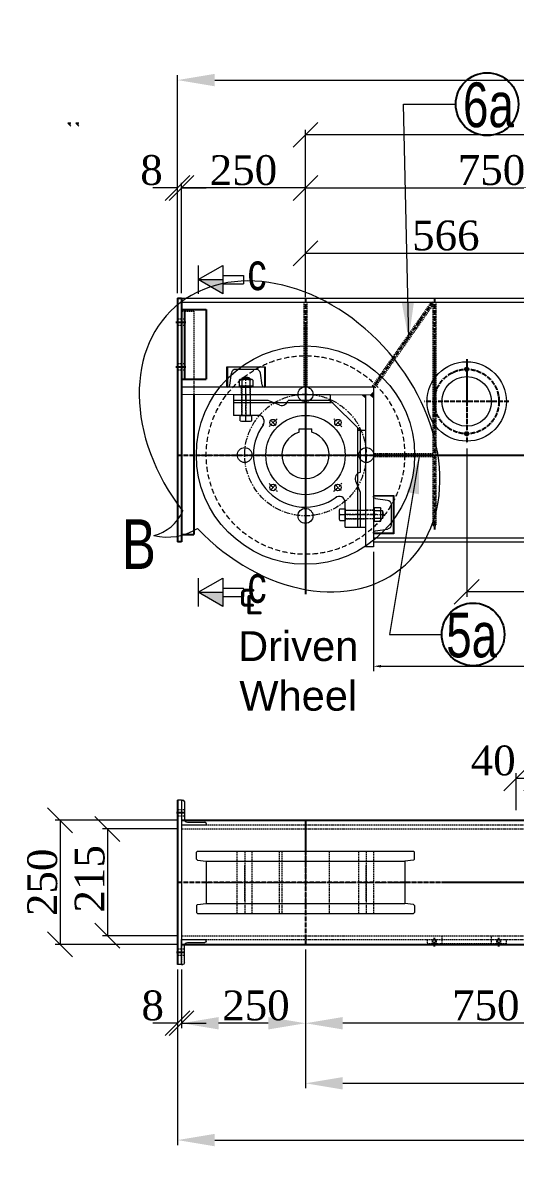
# Model space of a CAD drawing. Extents: x -1308 to 40334, y 1812 to 41869.
# Drawn here: x 26302 to 27294, y 37995 to 40302 of the extents above; entities that cross this region are included whole.
import ezdxf

# ---------------------------------------------------------------- set-up
doc = ezdxf.new("R2010")
doc.units = 0
doc.header["$LTSCALE"] = 0.4
doc.header["$MEASUREMENT"] = 0
for name, pattern in [('ACAD_ISO04W100', [30, 24, -3, 0, -3]), ('ACAD_ISO05W100', [33, 24, -3, 0, -3, 0, -3]), ('CENTER', [50.8, 31.75, -6.35, 6.35, -6.35]), ('HIDDEN', [9.525, 6.35, -3.175])]:
    doc.linetypes.add(name, pattern=pattern)
doc.layers.get('0').update_dxf_attribs({"lineweight": 20})
for name, color, linetype, lineweight in [('C.L', 3, 'CENTER', 9), ('CENTRE', 3, 'CENTER', 9), ('Dim', 7, 'Continuous', 9), ('Hidden', 2, 'HIDDEN', 13)]:
    doc.layers.add(name, color=color, linetype=linetype, lineweight=lineweight)
doc.styles.add('Rome', font='times.ttf')
doc.styles.get("Standard").update_dxf_attribs({"font": 'swisscl.ttf'})
doc.dimstyles.new('swaminathan$0', dxfattribs={"dimscale": 5, "dimtxt": 5, "dimasz": 3, "dimexe": 2, "dimexo": 2, "dimgap": 1, "dimtad": 1, "dimzin": 9, "dimdsep": 46, "dimtxsty": 'Standard', "dimcen": -2, "dimclrd": 256, "dimclre": 256, "dimclrt": 256, "dimadec": 0, "dimazin": 0, "dimtfac": 0.7, "dimtofl": 0, "dimtmove": 1, "dimatfit": 3, "dimfxl": 1, "dimtolj": 2, "dimtzin": 9, "dimlwd": -1, "dimlwe": -1, "dimarcsym": 0})
doc.dimstyles.new('swaminathan$7', dxfattribs={"dimscale": 5, "dimtxt": 5, "dimasz": 5, "dimexe": 2, "dimexo": 2, "dimgap": 3, "dimtad": 1, "dimzin": 9, "dimdsep": 46, "dimtxsty": 'Standard', "dimcen": 2, "dimclrd": 256, "dimclre": 256, "dimadec": 0, "dimazin": 0, "dimtfac": 0.7, "dimtofl": 0, "dimtmove": 1, "dimatfit": 3, "dimfxl": 1, "dimtolj": 2, "dimtzin": 9, "dimlwd": -1, "dimlwe": -1, "dimarcsym": 0})

# ---------------------------------------------------------------- blocks, each defined once
blk = doc.blocks.new('400 wh 15T LT sv')
at = {"color": 0}
for p, q in [((2369.8, 79), (2369.8, 86.1)), ((2369.8, 86.1), (2394.8, 86.1)), ((2394.8, 79), (2394.8, 86.1))]:
    blk.add_line(p, q, dxfattribs=at)
for centre, radius in [((2382.3, 33.2), 220), ((2382.3, 155.7), 15), ((2259.8, 33.2), 15), ((2504.8, 33.2), 15), ((2382.3, -89.3), 15)]:
    blk.add_circle(centre, radius, dxfattribs=at)
at = {"linetype": 'CENTER'}
blk.add_circle((2382.3, 33.2), 122.5, dxfattribs=at)
blk.add_arc((2382.3, 33.2), 47.5, 105.2575, 74.7425)
at = {"layer": 'C.L', "color": 0}
for p, q in [((2382.3, -186.8), (2382.3, 253.2)), ((2162.3, 33.2), (2602.3, 33.2))]:
    blk.add_line(p, q, dxfattribs=at)
at = {"layer": 'Hidden', "color": 0, "ltscale": 4}
blk.add_circle((2382.3, 33.2), 200, dxfattribs=at)
blk = doc.blocks.new('22218 L Block fv')
for p, q in [((-1422.7, 494.9), (-1492.7, 494.9)), ((-1492.7, 494.9), (-1492.7, 464.9)), ((-1399.6, 485.4), (-1422.7, 494.9)), ((-1297.7, 494.9), (-1382.7, 494.9)), ((-1237.7, 434.9), (-1297.7, 494.9)), ((-1442.7, 464.9), (-1492.7, 464.9)), ((-1237.7, 434.9), (-1237.7, 349.9)), ((-1247.2, 333), (-1237.7, 309.9)), ((-1237.7, 309.9), (-1237.7, 239.9)), ((-1267.7, 239.9), (-1267.7, 289.9)), ((-1267.7, 239.9), (-1237.7, 239.9))]:
    blk.add_line(p, q)
for centre, radius in [((-1347.7, 384.9), 80), ((-1413.2, 450.3), 6.5), ((-1282.3, 450.3), 6.5), ((-1413.2, 319.5), 6.5), ((-1282.3, 319.5), 6.5)]:
    blk.add_circle(centre, radius)
for centre, radius, start, end in [((-1395.6, 498), 13.2, 252.4205, 346.3054), ((-1442.9, 452.9), 12, 320.4967, 90.9275), ((-1347.7, 384.9), 105, 144.0022, 305.9978), ((-1442.9, 452.9), 12, 319.396, 319.4481), ((-1234.6, 337), 13.2, 103.6946, 197.5795), ((-1279.7, 289.7), 12, 359.0725, 129.5033)]:
    blk.add_arc(centre, radius, start, end)
at = {"layer": 'C.L'}
for p, q in [((-1467.7, 496.4), (-1467.7, 461.7)), ((-1347.7, 499.5), (-1347.7, 279.9)), ((-1347.7, 485.5), (-1347.7, 469.2)), ((-1407.3, 444.5), (-1419, 456.1)), ((-1288.2, 444.5), (-1276.5, 456.1)), ((-1233.4, 384.9), (-1452.7, 384.9)), ((-1448.4, 384.9), (-1432.1, 384.9)), ((-1247.1, 384.9), (-1263.4, 384.9)), ((-1407.3, 325.3), (-1419, 313.6)), ((-1288.2, 325.3), (-1276.5, 313.6)), ((-1347.7, 284.2), (-1347.7, 300.5)), ((-1235.7, 264.9), (-1269.7, 264.9))]:
    blk.add_line(p, q, dxfattribs=at)
for centre, start, end in [((-1340.7, 377.8), 128.5683, 141.4317), ((-1354.8, 377.8), 38.5683, 51.4317), ((-1340.7, 391.9), 218.5683, 231.4317), ((-1354.8, 391.9), 308.5683, 321.4317)]:
    blk.add_arc(centre, 102.5, start, end, dxfattribs=at)
at = {"layer": 'Hidden'}
for p, q in [((-1410.6, 489.9), (-1492.7, 489.9)), ((-1476.5, 489.9), (-1476.5, 464.9)), ((-1459, 489.9), (-1459, 464.9)), ((-1292.2, 489.9), (-1385.2, 489.9)), ((-1242.7, 439.9), (-1242.7, 347.5)), ((-1242.7, 322.1), (-1242.7, 239.9)), ((-1267.7, 273.6), (-1242.7, 273.6)), ((-1267.7, 256.1), (-1242.7, 256.1))]:
    blk.add_line(p, q, dxfattribs=at)
blk = doc.blocks.new('22218 Key fv')
for p, q in [((-1302.7, 182.6), (-1497.7, 182.6)), ((-1497.7, 182.6), (-1497.7, 166.6)), ((-1302.7, 166.6), (-1497.7, 166.6)), ((-1302.7, 182.6), (-1302.7, 166.6))]:
    blk.add_line(p, q)
at = {"layer": 'C.L'}
blk.add_line((-1472.7, 184.6), (-1472.7, 164.6), dxfattribs=at)
at = {"layer": 'Hidden'}
for p, q in [((-1481.5, 182.6), (-1481.5, 166.6)), ((-1464, 182.6), (-1464, 166.6))]:
    blk.add_line(p, q, dxfattribs=at)
blk = doc.blocks.new('ISMC 75')
for p, q in [((136.8, 97), (136.8, 22)), ((136.8, 97), (176.8, 97)), ((176.8, 97), (176.8, 96.5)), ((141.2, 80.2), (141.2, 38.8)), ((172.9, 92), (148.5, 88.6)), ((172.9, 26.9), (148.5, 30.4)), ((136.8, 22), (176.8, 22)), ((176.8, 22), (176.8, 22.5))]:
    blk.add_line(p, q)
for centre, radius, start, end in [((172.3, 96.5), 4.5, 278, 0), ((149.7, 80.2), 8.5, 98, 180), ((149.7, 38.8), 8.5, 180, 262), ((172.3, 22.5), 4.5, 360, 82)]:
    blk.add_arc(centre, radius, start, end)
blk = doc.blocks.new('A$C33674D96')
blk.add_blockref('ISMC 75', (-136.8, -97))
blk = doc.blocks.new('gfhjfgj')
at = {"color": 0}
for p, q in [((-1139.3, -177), (-1137.9, -176)), ((-1133.4, -173), (-1117.4, -173)), ((-1111.6, -177), (-1113, -176)), ((-1132.7, -191), (-1130.5, -189)), ((-1132, -191), (-1129.8, -189))]:
    blk.add_line(p, q, dxfattribs=at)
for p, q in [((-1139.3, -177), (-1139.3, -189)), ((-1113, -176), (-1137.9, -176)), ((-1133.4, -176), (-1136.4, -176)), ((-1133.4, -173), (-1133.4, -188)), ((-1117.4, -176), (-1133.4, -176)), ((-1133.4, -182), (-1133.4, -189)), ((-1117.4, -173), (-1117.4, -188)), ((-1114.6, -176), (-1117.4, -176)), ((-1117.4, -182), (-1117.4, -189)), ((-1111.6, -177), (-1111.6, -189)), ((-1111.6, -189), (-1139.3, -189)), ((-1136.1, -189), (-1136.1, -191)), ((-1136.1, -191), (-1114.8, -191)), ((-1114.8, -189), (-1114.8, -191)), ((-1137.4, -259), (-1137.4, -248)), ((-1137.4, -248), (-1113.4, -248)), ((-1113.4, -259), (-1113.4, -248)), ((-1131.4, -260), (-1125.4, -260)), ((-1125.4, -260), (-1119.4, -260))]:
    blk.add_line(p, q)
for centre, radius, start, end in [((-1136.4, -180.8), 4.78, 52.2509, 127.7491), ((-1125.4, -188), 17, 61.9275, 118.0725), ((-1125.4, -208.5), 32.5, 75.75, 104.25), ((-1114.5, -180.8), 4.78, 52.2509, 127.7491), ((-1131.4, -241.5), 18.5, 251.0754, 288.9246), ((-1119.4, -241.5), 18.5, 251.0754, 288.9246)]:
    blk.add_arc(centre, radius, start, end)
at = {"layer": 'CENTRE'}
blk.add_line((-1125.4, -260), (-1125.4, -171), dxfattribs=at)
at = {"layer": 'Hidden'}
for p, q in [((-1133.9, -191), (-1133.9, -248)), ((-1116.9, -191), (-1116.9, -248))]:
    blk.add_line(p, q, dxfattribs=at)
blk = doc.blocks.new('*D979')
at = {"transparency": 16777216}
for p, q in [((27008.3, 39236.6), (27008.3, 38996.1)), ((30184.3, 39211.6), (30184.3, 38996.1)), ((27023.3, 39006.1), (30169.3, 39006.1))]:
    blk.add_line(p, q, dxfattribs=at)
for points in [[(27023.3, 39008.6), (27023.3, 39003.6), (27008.3, 39006.1)], [(30169.3, 39008.6), (30169.3, 39003.6), (30184.3, 39006.1)]]:
    blk.add_solid(points, dxfattribs=at)
at = {"transparency": 16777216, "insert": (29725.8, 39023.9), "char_height": 25, "attachment_point": 5}
blk.add_mtext('\\A2;3176', dxfattribs=at)
blk = doc.blocks.new('_Oblique')
at = {"layer": 'Dim', "color": 0, "lineweight": -2}
blk.add_line((-0.5, -0.5), (0.5, 0.5), dxfattribs=at)
blk = doc.blocks.new('*D1107')
at = {"layer": 'Dim', "transparency": 16777216}
for p, q in [((26611.3, 38678.3), (26462, 38678.3)), ((26472, 38678.3), (26472, 38463.3)), ((26611.3, 38463.3), (26462, 38463.3))]:
    blk.add_line(p, q, dxfattribs=at)
at = {"layer": 'Dim', "transparency": 16777216, "xscale": 50, "yscale": 50, "zscale": 50}
for p, rotation in [((26472, 38678.3), 90), ((26472, 38463.3), 270)]:
    blk.add_blockref('_Oblique', p, dxfattribs=dict(at, rotation=rotation))
at = {"layer": 'Dim', "lineweight": -2, "transparency": 16777216, "insert": (26436.5, 38577.9), "char_height": 60, "attachment_point": 5, "rotation": 90, "style": 'Rome'}
blk.add_mtext('\\A2;215', dxfattribs=at)
blk = doc.blocks.new('*D1108')
at = {"layer": 'Dim', "transparency": 16777216}
for p, q in [((26611.3, 38695.8), (26366.5, 38695.8)), ((26376.5, 38695.8), (26376.5, 38445.8)), ((26611.3, 38445.8), (26366.5, 38445.8))]:
    blk.add_line(p, q, dxfattribs=at)
at = {"layer": 'Dim', "transparency": 16777216, "xscale": 50, "yscale": 50, "zscale": 50}
for p, rotation in [((26376.5, 38695.8), 90), ((26376.5, 38445.8), 270)]:
    blk.add_blockref('_Oblique', p, dxfattribs=dict(at, rotation=rotation))
at = {"layer": 'Dim', "lineweight": -2, "transparency": 16777216, "insert": (26341, 38570.8), "char_height": 60, "attachment_point": 5, "rotation": 90, "style": 'Rome'}
blk.add_mtext('\\A2;250', dxfattribs=at)
blk = doc.blocks.new('A$C756A1FF1')
for p, q in [((0, 50), (0, 0)), ((0, 50), (3, 50)), ((6, 47), (6, 12)), ((0, 0), (50, 0)), ((12, 6), (47, 6)), ((50, 3), (50, 0))]:
    blk.add_line(p, q)
for centre, radius, start, end in [((3, 47), 3, 360, 90), ((12, 12), 6, 180, 270), ((47, 3), 3, 0, 90)]:
    blk.add_arc(centre, radius, start, end)
blk = doc.blocks.new('*D1111')
at = {"layer": 'Dim', "transparency": 16777216}
for p, q in [((26613.3, 38395.3), (26613.3, 38276.9)), ((26621.3, 38395.3), (26621.3, 38276.9)), ((26613.3, 38286.9), (26563.3, 38286.9)), ((26621.3, 38286.9), (26671.3, 38286.9))]:
    blk.add_line(p, q, dxfattribs=at)
at = {"layer": 'Dim', "transparency": 16777216, "xscale": 50, "yscale": 50, "zscale": 50}
blk.add_blockref('_Oblique', (26613.3, 38286.9), dxfattribs=at)
at = {"layer": 'Dim', "transparency": 16777216, "xscale": 50, "yscale": 50, "zscale": 50, "rotation": 180}
blk.add_blockref('_Oblique', (26621.3, 38286.9), dxfattribs=at)
at = {"layer": 'Dim', "lineweight": -2, "transparency": 16777216, "insert": (26563.3, 38322.4), "char_height": 60, "attachment_point": 5, "style": 'Rome'}
blk.add_mtext('\\A2;8', dxfattribs=at)
blk = doc.blocks.new('400 dia wh 15t LT GA')
at = {"color": 0}
for p, q in [((161438.6, -20773.9), (161436.6, -20775.9)), ((161438.6, -20773.9), (161436.6, -20775.9)), ((161438.6, -20773.9), (161436.6, -20775.9)), ((161438.6, -20773.9), (161436.6, -20775.9)), ((161452.6, -20773.9), (161438.6, -20773.9)), ((161452.6, -20773.9), (161438.6, -20773.9)), ((161452.6, -20773.9), (161438.6, -20773.9)), ((161452.6, -20773.9), (161438.6, -20773.9)), ((161454.6, -20775.9), (161452.6, -20773.9)), ((161454.6, -20775.9), (161452.6, -20773.9)), ((161454.6, -20775.9), (161452.6, -20773.9)), ((161454.6, -20775.9), (161452.6, -20773.9)), ((161543.6, -20775.9), (161545.6, -20773.9)), ((161543.6, -20775.9), (161545.6, -20773.9)), ((161543.6, -20775.9), (161545.6, -20773.9)), ((161543.6, -20775.9), (161545.6, -20773.9)), ((161545.6, -20773.9), (161559.6, -20773.9)), ((161545.6, -20773.9), (161559.6, -20773.9)), ((161545.6, -20773.9), (161559.6, -20773.9)), ((161545.6, -20773.9), (161559.6, -20773.9)), ((161559.6, -20773.9), (161561.6, -20775.9)), ((161559.6, -20773.9), (161561.6, -20775.9)), ((161559.6, -20773.9), (161561.6, -20775.9)), ((161559.6, -20773.9), (161561.6, -20775.9)), ((161438.6, -21213.9), (161436.6, -21211.9)), ((161438.6, -21213.9), (161436.6, -21211.9)), ((161438.6, -21213.9), (161436.6, -21211.9)), ((161438.6, -21213.9), (161436.6, -21211.9)), ((161452.6, -21213.9), (161438.6, -21213.9)), ((161452.6, -21213.9), (161438.6, -21213.9)), ((161452.6, -21213.9), (161438.6, -21213.9)), ((161452.6, -21213.9), (161438.6, -21213.9)), ((161454.6, -21211.9), (161452.6, -21213.9)), ((161454.6, -21211.9), (161452.6, -21213.9)), ((161454.6, -21211.9), (161452.6, -21213.9)), ((161454.6, -21211.9), (161452.6, -21213.9)), ((161543.6, -21211.9), (161545.6, -21213.9)), ((161543.6, -21211.9), (161545.6, -21213.9)), ((161543.6, -21211.9), (161545.6, -21213.9)), ((161543.6, -21211.9), (161545.6, -21213.9)), ((161545.6, -21213.9), (161559.6, -21213.9)), ((161545.6, -21213.9), (161559.6, -21213.9)), ((161545.6, -21213.9), (161559.6, -21213.9)), ((161545.6, -21213.9), (161559.6, -21213.9)), ((161559.6, -21213.9), (161561.6, -21211.9)), ((161559.6, -21213.9), (161561.6, -21211.9)), ((161559.6, -21213.9), (161561.6, -21211.9)), ((161559.6, -21213.9), (161561.6, -21211.9))]:
    blk.add_line(p, q, dxfattribs=at)
for p, q in [((161436.6, -20775.9), (161436.6, -21211.9)), ((161436.6, -20775.9), (161436.6, -21211.9)), ((161436.6, -20775.9), (161436.6, -21211.9)), ((161436.6, -20775.9), (161436.6, -21211.9)), ((161436.6, -20775.9), (161436.6, -21211.9)), ((161436.6, -20775.9), (161436.6, -21211.9)), ((161436.6, -20775.9), (161436.6, -21211.9)), ((161436.6, -20775.9), (161436.6, -21211.9)), ((161454.6, -20775.9), (161456.6, -20793.9)), ((161454.6, -20775.9), (161456.6, -20793.9)), ((161454.6, -20775.9), (161456.6, -20793.9)), ((161454.6, -20775.9), (161456.6, -20793.9)), ((161543.6, -20775.9), (161541.6, -20793.9)), ((161543.6, -20775.9), (161541.6, -20793.9)), ((161543.6, -20775.9), (161541.6, -20793.9)), ((161543.6, -20775.9), (161541.6, -20793.9)), ((161561.6, -20775.9), (161561.6, -21211.9)), ((161561.6, -20775.9), (161561.6, -21211.9)), ((161561.6, -20775.9), (161561.6, -21211.9)), ((161561.6, -20775.9), (161561.6, -21211.9)), ((161561.6, -20775.9), (161561.6, -21211.9)), ((161561.6, -20775.9), (161561.6, -21211.9)), ((161561.6, -20775.9), (161561.6, -21211.9)), ((161561.6, -20775.9), (161561.6, -21211.9)), ((161456.6, -20793.9), (161541.6, -20793.9)), ((161456.6, -20793.9), (161456.6, -21193.9)), ((161456.6, -20793.9), (161541.6, -20793.9)), ((161456.6, -20793.9), (161456.6, -21193.9)), ((161456.6, -20793.9), (161541.6, -20793.9)), ((161456.6, -20793.9), (161456.6, -21193.9)), ((161456.6, -20793.9), (161541.6, -20793.9)), ((161456.6, -20793.9), (161456.6, -21193.9)), ((161541.6, -20793.9), (161541.6, -21193.9)), ((161541.6, -20793.9), (161541.6, -21193.9)), ((161541.6, -20793.9), (161541.6, -21193.9)), ((161541.6, -20793.9), (161541.6, -21193.9)), ((161454.6, -21211.9), (161456.6, -21193.9)), ((161454.6, -21211.9), (161456.6, -21193.9)), ((161454.6, -21211.9), (161456.6, -21193.9)), ((161454.6, -21211.9), (161456.6, -21193.9)), ((161456.6, -21193.9), (161541.6, -21193.9)), ((161456.6, -21193.9), (161541.6, -21193.9)), ((161456.6, -21193.9), (161541.6, -21193.9)), ((161456.6, -21193.9), (161541.6, -21193.9)), ((161543.6, -21211.9), (161541.6, -21193.9)), ((161543.6, -21211.9), (161541.6, -21193.9)), ((161543.6, -21211.9), (161541.6, -21193.9)), ((161543.6, -21211.9), (161541.6, -21193.9))]:
    blk.add_line(p, q)
at = {"linetype": 'CENTER'}
for p, q in [((161499.1, -20793.9), (161499.1, -21193.9)), ((161499.1, -20793.9), (161499.1, -21193.9)), ((161499.1, -20793.9), (161499.1, -21193.9)), ((161499.1, -20793.9), (161499.1, -21193.9)), ((161437.6, -20993.9), (161561.6, -20993.9)), ((161437.6, -20993.9), (161561.6, -20993.9)), ((161437.6, -20993.9), (161561.6, -20993.9)), ((161437.6, -20993.9), (161561.6, -20993.9))]:
    blk.add_line(p, q, dxfattribs=at)
at = {"linetype": 'HIDDEN'}
for p, q in [((161437.6, -20871.4), (161561.6, -20871.4)), ((161437.6, -20941), (161561.6, -20941)), ((161437.6, -20946.4), (161561.6, -20946.4)), ((161437.6, -21041.4), (161561.6, -21041.4)), ((161437.6, -21116.4), (161561.6, -21116.4))]:
    blk.add_line(p, q, dxfattribs=at)
at = {"layer": 'Hidden', "color": 0}
for p, q in [((161561.6, -20856.4), (161436.6, -20856.4)), ((161536.4, -20871.4), (161464.4, -20871.4)), ((161536.4, -20871.4), (161464.4, -20871.4)), ((161536.4, -20871.4), (161464.4, -20871.4)), ((161536.4, -20871.4), (161464.4, -20871.4)), ((161561.6, -20856.4), (161474, -20856.4)), ((161561.6, -20856.4), (161474, -20856.4)), ((161561.6, -20856.4), (161474, -20856.4)), ((161561.6, -20886.4), (161436.6, -20886.4)), ((161561.6, -20886.4), (161456.6, -20886.4)), ((161561.6, -20886.4), (161456.6, -20886.4)), ((161561.6, -20886.4), (161456.6, -20886.4)), ((161561.6, -21101.4), (161436.6, -21101.4)), ((161561.6, -21101.4), (161436.6, -21101.4)), ((161561.6, -21101.4), (161436.6, -21101.4)), ((161561.6, -21101.4), (161436.6, -21101.4)), ((161561.6, -21131.4), (161436.6, -21131.4)), ((161561.6, -21131.4), (161436.6, -21131.4)), ((161561.6, -21131.4), (161436.6, -21131.4)), ((161561.6, -21131.4), (161436.6, -21131.4)), ((161536.4, -21116.4), (161464.4, -21116.4)), ((161536.4, -21116.4), (161464.4, -21116.4)), ((161536.4, -21116.4), (161464.4, -21116.4)), ((161536.4, -21116.4), (161464.4, -21116.4))]:
    blk.add_line(p, q, dxfattribs=at)
blk = doc.blocks.new('*D1127')
at = {"layer": 'Dim', "transparency": 16777216}
for p, q in [((27296.3, 38716.3), (27296.3, 38790.4)), ((27336.3, 38721.5), (27336.3, 38790.4)), ((27296.3, 38780.4), (27336.3, 38780.4))]:
    blk.add_line(p, q, dxfattribs=at)
at = {"layer": 'Dim', "transparency": 16777216, "xscale": 50, "yscale": 50, "zscale": 50, "rotation": 180}
blk.add_blockref('_Oblique', (27296.3, 38780.4), dxfattribs=at)
at = {"layer": 'Dim', "transparency": 16777216, "xscale": 50, "yscale": 50, "zscale": 50}
blk.add_blockref('_Oblique', (27336.3, 38780.4), dxfattribs=at)
at = {"layer": 'Dim', "lineweight": -2, "transparency": 16777216, "insert": (27249.7, 38815.9), "char_height": 60, "attachment_point": 5, "style": 'Rome'}
blk.add_mtext('\\A2;40', dxfattribs=at)
blk = doc.blocks.new('*D1128')
at = {"layer": 'Dim', "transparency": 16777216}
for p, q in [((27621.3, 38435.8), (27621.3, 38276.9)), ((26871.3, 38425.8), (26871.3, 38276.9)), ((27546.3, 38286.9), (26946.3, 38286.9))]:
    blk.add_line(p, q, dxfattribs=at)
for points in [[(26946.3, 38299.4), (26946.3, 38274.4), (26871.3, 38286.9)], [(27546.3, 38299.4), (27546.3, 38274.4), (27621.3, 38286.9)]]:
    blk.add_solid(points, dxfattribs=at)
at = {"layer": 'Dim', "lineweight": -2, "transparency": 16777216, "insert": (27234.8, 38322.5), "char_height": 60, "attachment_point": 5, "style": 'Rome'}
blk.add_mtext('\\A2;750', dxfattribs=at)
blk = doc.blocks.new('*D1130')
at = {"layer": 'Dim', "transparency": 16777216}
for p, q in [((26871.3, 38417.5), (26871.3, 38155.9)), ((30321.3, 38266.9), (30321.3, 38155.9)), ((26946.3, 38165.9), (30246.3, 38165.9))]:
    blk.add_line(p, q, dxfattribs=at)
for points in [[(26946.3, 38178.4), (26946.3, 38153.4), (26871.3, 38165.9)], [(30246.3, 38178.4), (30246.3, 38153.4), (30321.3, 38165.9)]]:
    blk.add_solid(points, dxfattribs=at)
at = {"layer": 'Dim', "lineweight": -2, "transparency": 16777216, "insert": (28596.3, 38202.3), "char_height": 60, "attachment_point": 5, "style": 'Rome'}
blk.add_mtext('\\A2;Wheel Base - 3450', dxfattribs=at)
blk = doc.blocks.new('Section Aerrow')
at = {"layer": 'Dim'}
blk.add_hatch(color=256, dxfattribs=at).paths.add_polyline_path([(0, 0), (-4.13, 2.38), (-4.13, 0)])
for p, q in [((0, -2.38), (0, 2.38)), ((-4.13, 0.69), (-7.57, 0.69)), ((-7.57, -0.69), (-7.57, 0.69)), ((0, 0), (-4.13, 0)), ((-4.13, -0.69), (-7.57, -0.69))]:
    blk.add_line(p, q, dxfattribs=at)
blk.add_lwpolyline([(0, 0), (-4.13, -2.38), (-4.13, 2.38)], close=True, dxfattribs=at)
blk = doc.blocks.new('*D1133')
at = {"layer": 'Dim', "transparency": 16777216}
for p, q in [((26613.3, 39757.6), (26613.3, 40197)), ((30579.3, 39757.6), (30579.3, 40197)), ((26688.3, 40187), (30504.3, 40187))]:
    blk.add_line(p, q, dxfattribs=at)
for points in [[(26688.3, 40199.5), (26688.3, 40174.5), (26613.3, 40187)], [(30504.3, 40199.5), (30504.3, 40174.5), (30579.3, 40187)]]:
    blk.add_solid(points, dxfattribs=at)
at = {"layer": 'Dim', "lineweight": -2, "transparency": 16777216, "insert": (28596.3, 40222.6), "char_height": 60, "attachment_point": 5, "style": 'Rome'}
blk.add_mtext('\\A2;3966', dxfattribs=at)
blk = doc.blocks.new('*D1134')
at = {"layer": 'Dim', "transparency": 16777216}
for p, q in [((26613.3, 39969.7), (26563.3, 39969.7)), ((26613.3, 39757.6), (26613.3, 39979.7)), ((26621.3, 39757.6), (26621.3, 39979.7)), ((26621.3, 39969.7), (26671.3, 39969.7))]:
    blk.add_line(p, q, dxfattribs=at)
at = {"layer": 'Dim', "transparency": 16777216, "xscale": 50, "yscale": 50, "zscale": 50}
blk.add_blockref('_Oblique', (26613.3, 39969.7), dxfattribs=at)
at = {"layer": 'Dim', "transparency": 16777216, "xscale": 50, "yscale": 50, "zscale": 50, "rotation": 180}
blk.add_blockref('_Oblique', (26621.3, 39969.7), dxfattribs=at)
at = {"layer": 'Dim', "lineweight": -2, "transparency": 16777216, "insert": (26560.9, 40005.3), "char_height": 60, "attachment_point": 5, "style": 'Rome'}
blk.add_mtext('\\A2;8', dxfattribs=at)
blk = doc.blocks.new('*D1135')
at = {"layer": 'Dim', "transparency": 16777216}
for p, q in [((26871.3, 39749.6), (26871.3, 39848.1)), ((27437.3, 39757.6), (27437.3, 39848.1)), ((26871.3, 39838.1), (27437.3, 39838.1))]:
    blk.add_line(p, q, dxfattribs=at)
at = {"layer": 'Dim', "transparency": 16777216, "xscale": 50, "yscale": 50, "zscale": 50, "rotation": 180}
blk.add_blockref('_Oblique', (26871.3, 39838.1), dxfattribs=at)
at = {"layer": 'Dim', "transparency": 16777216, "xscale": 50, "yscale": 50, "zscale": 50}
blk.add_blockref('_Oblique', (27437.3, 39838.1), dxfattribs=at)
at = {"layer": 'Dim', "lineweight": -2, "transparency": 16777216, "insert": (27154.3, 39873.6), "char_height": 60, "attachment_point": 5, "style": 'Rome'}
blk.add_mtext('\\A2;566', dxfattribs=at)
blk = doc.blocks.new('*D1136')
at = {"layer": 'Dim', "transparency": 16777216}
for p, q in [((26871.3, 39757.6), (26871.3, 40086.8)), ((30321.3, 40076.8), (26871.3, 40076.8)), ((30321.3, 39757.6), (30321.3, 40086.8))]:
    blk.add_line(p, q, dxfattribs=at)
at = {"layer": 'Dim', "transparency": 16777216, "xscale": 50, "yscale": 50, "zscale": 50, "rotation": 180}
blk.add_blockref('_Oblique', (26871.3, 40076.8), dxfattribs=at)
at = {"layer": 'Dim', "transparency": 16777216, "xscale": 50, "yscale": 50, "zscale": 50}
blk.add_blockref('_Oblique', (30321.3, 40076.8), dxfattribs=at)
at = {"layer": 'Dim', "lineweight": -2, "transparency": 16777216, "insert": (28596.3, 40112.5), "char_height": 60, "attachment_point": 5, "style": 'Rome'}
blk.add_mtext('\\A2;WHEEL BASE - 3450', dxfattribs=at)
blk = doc.blocks.new('*D1137')
at = {"layer": 'Dim', "transparency": 16777216}
for p, q in [((26871.3, 39757.6), (26871.3, 39979.7)), ((26871.3, 39969.7), (27621.3, 39969.7)), ((27621.3, 39781.6), (27621.3, 39979.7))]:
    blk.add_line(p, q, dxfattribs=at)
at = {"layer": 'Dim', "transparency": 16777216, "xscale": 50, "yscale": 50, "zscale": 50, "rotation": 180}
blk.add_blockref('_Oblique', (26871.3, 39969.7), dxfattribs=at)
at = {"layer": 'Dim', "transparency": 16777216, "xscale": 50, "yscale": 50, "zscale": 50}
blk.add_blockref('_Oblique', (27621.3, 39969.7), dxfattribs=at)
at = {"layer": 'Dim', "lineweight": -2, "transparency": 16777216, "insert": (27246.3, 40005.3), "char_height": 60, "attachment_point": 5, "style": 'Rome'}
blk.add_mtext('\\A2;750', dxfattribs=at)
blk = doc.blocks.new('*D1138')
at = {"layer": 'Dim', "transparency": 16777216}
for p, q in [((26621.3, 39757.6), (26621.3, 39979.7)), ((26871.3, 39969.7), (26621.3, 39969.7)), ((26871.3, 39757.6), (26871.3, 39979.7))]:
    blk.add_line(p, q, dxfattribs=at)
at = {"layer": 'Dim', "transparency": 16777216, "xscale": 50, "yscale": 50, "zscale": 50, "rotation": 180}
blk.add_blockref('_Oblique', (26621.3, 39969.7), dxfattribs=at)
at = {"layer": 'Dim', "transparency": 16777216, "xscale": 50, "yscale": 50, "zscale": 50}
blk.add_blockref('_Oblique', (26871.3, 39969.7), dxfattribs=at)
at = {"layer": 'Dim', "lineweight": -2, "transparency": 16777216, "insert": (26746.3, 40005.2), "char_height": 60, "attachment_point": 5, "style": 'Rome'}
blk.add_mtext('\\A2;250', dxfattribs=at)
blk = doc.blocks.new('*D1157')
at = {"layer": 'Dim', "transparency": 16777216}
for p, q in [((26613.3, 38395.3), (26613.3, 38041.5)), ((30579.3, 38395.3), (30579.3, 38041.5)), ((26688.3, 38051.5), (30504.3, 38051.5))]:
    blk.add_line(p, q, dxfattribs=at)
for points in [[(26688.3, 38064), (26688.3, 38039), (26613.3, 38051.5)], [(30504.3, 38064), (30504.3, 38039), (30579.3, 38051.5)]]:
    blk.add_solid(points, dxfattribs=at)
at = {"layer": 'Dim', "lineweight": -2, "transparency": 16777216, "insert": (28560.9, 38087.9), "char_height": 60, "attachment_point": 5, "style": 'Rome'}
blk.add_mtext('\\A2;Over all - 3966', dxfattribs=at)
blk = doc.blocks.new('*D1161')
at = {"layer": 'Dim', "transparency": 16777216}
for p, q in [((27196.3, 39444.6), (27196.3, 39146.2)), ((27621.3, 39246.6), (27621.3, 39146.2)), ((27621.3, 39156.2), (27196.3, 39156.2))]:
    blk.add_line(p, q, dxfattribs=at)
at = {"layer": 'Dim', "transparency": 16777216, "xscale": 50, "yscale": 50, "zscale": 50, "rotation": 180}
blk.add_blockref('_Oblique', (27196.3, 39156.2), dxfattribs=at)
at = {"layer": 'Dim', "transparency": 16777216, "xscale": 50, "yscale": 50, "zscale": 50}
blk.add_blockref('_Oblique', (27621.3, 39156.2), dxfattribs=at)
at = {"layer": 'Dim', "lineweight": -2, "transparency": 16777216, "insert": (27408.8, 39191.7), "char_height": 60, "attachment_point": 5, "style": 'Rome'}
blk.add_mtext('\\A2;425', dxfattribs=at)

msp = doc.modelspace()

# ---------------------------------------------------------------- hatches: boundary and pattern name
at = {"linetype": 'Continuous'}
for points in [[(26398.158, 40094.466), (26392.158, 40100.466), (26398.158, 40100.466)], [(26414.158, 40094.466), (26408.158, 40100.466), (26414.158, 40100.466)]]:
    msp.add_hatch(color=256, dxfattribs=at).paths.add_polyline_path(points)
h = msp.add_hatch(color=0)
h.dxf.hatch_style = 1
h.paths.add_polyline_path([(26992.29, 39552.552), (26986.29, 39552.552), (26992.29, 39547.129)])
h = msp.add_hatch(color=0)
h.dxf.hatch_style = 1
h.paths.add_polyline_path([(27008.29, 39552.552), (27006.751, 39552.552), (27004.516, 39550.54), (27006.754, 39548.518), (27008.29, 39549.901)])
h.paths.add_polyline_path([(27006.751, 39552.552), (27002.29, 39552.552), (27004.516, 39550.54)])
h.paths.add_polyline_path([(27008.29, 39549.901), (27006.754, 39548.518), (27008.29, 39547.129)])
h.paths.add_polyline_path([(27008.29, 39557.976), (27002.29, 39552.552), (27006.751, 39552.552), (27008.29, 39553.938)])
h.paths.add_polyline_path([(27008.29, 39553.938), (27006.751, 39552.552), (27008.29, 39552.552)], flags=17)

# ---------------------------------------------------------------- linework, layer by layer
for p, q in [((26398.158, 40100.466), (26392.158, 40100.466)), ((26398.158, 40094.466), (26392.158, 40100.466)), ((26414.158, 40100.466), (26408.158, 40100.466)), ((26414.158, 40094.466), (26408.158, 40100.466))]:
    msp.add_line(p, q, dxfattribs=at)
at = {"color": 0}
for p, q in [((26621.29, 39747.552), (30571.29, 39747.552)), ((26621.29, 39739.552), (30571.29, 39739.552)), ((26712.79, 39568.579), (26712.79, 39609.552)), ((26712.79, 39609.552), (26789.79, 39609.552)), ((26789.79, 39609.552), (26789.79, 39568.552)), ((27008.29, 39568.552), (26621.29, 39568.552)), ((26621.29, 39568.552), (26621.29, 39553.552)), ((27008.29, 39568.552), (27008.29, 39246.552)), ((27008.29, 39552.552), (26621.29, 39553.552)), ((26986.29, 39552.552), (26992.29, 39547.129)), ((26992.29, 39552.552), (26992.29, 39246.552)), ((27002.29, 39552.552), (27008.29, 39557.976)), ((27002.29, 39552.552), (27008.29, 39547.129)), ((27008.29, 39350.052), (27049.29, 39350.052)), ((27049.29, 39350.052), (27049.29, 39273.052)), ((27049.29, 39273.052), (27008.29, 39273.052)), ((27008.29, 39246.552), (26992.29, 39246.552)), ((27008.29, 39264.552), (30184.29, 39264.552)), ((27008.29, 39256.552), (30184.29, 39256.552)), ((26621.29, 38736.314), (26613.29, 38736.314)), ((26621.29, 38405.314), (26613.29, 38405.314))]:
    msp.add_line(p, q, dxfattribs=at)
at = {"color": 7, "true_color": 0xffffff}
for p, q in [((26621.29, 39747.552), (26621.29, 39553.552)), ((26871.29, 39666.552), (26871.29, 39176.552)), ((26871.29, 39666.552), (26871.29, 39176.552))]:
    msp.add_line(p, q, dxfattribs=at)
at = {"lineweight": -2}
msp.add_line((26613.29, 38736.314), (26613.29, 38405.314), dxfattribs=at)
for p, q in [((26621.29, 38695.814), (26621.29, 38445.814)), ((26621.29, 38645.814), (26621.29, 38495.814))]:
    msp.add_line(p, q)
at = {"color": 0}
for centre, radius in [((27196.29, 39539.552), 80), ((27196.29, 39539.552), 50), ((27196.29, 39604.552), 4), ((27196.29, 39604.552), 3), ((27196.29, 39474.552), 4), ((27196.29, 39474.552), 3)]:
    msp.add_circle(centre, radius, dxfattribs=at)
for centre, radius, start, end in [((26543.58, 39354.75), 88.161, 284.457373, 335.691263), ((26592.294, 39383.155), 116.866, 256.79151, 301.732754)]:
    msp.add_arc(centre, radius, start, end, dxfattribs=at)
msp.add_ellipse((26839.199, 39469.081), major_axis=(231.34, -260.354), ratio=0.75217455, start_param=4.75650722, end_param=10.90819113, dxfattribs=at)
at = {"layer": 'CENTRE', "color": 0, "linetype": 'ACAD_ISO04W100', "lineweight": -2}
for p, q in [((26871.29, 39747.552), (26871.29, 39151.552)), ((27128.29, 39739.552), (27008.29, 39568.552)), ((27131.29, 39747.552), (27131.29, 39281.552)), ((26609.79, 39699.552), (26629.79, 39699.552)), ((26871.29, 39691.552), (26871.29, 39151.552)), ((27196.29, 39624.552), (27196.29, 39454.552)), ((26609.79, 39609.552), (26629.79, 39609.552)), ((27281.29, 39539.552), (27111.29, 39539.552)), ((26613.29, 39431.552), (27131.29, 39431.552)), ((27008.29, 39431.552), (27131.29, 39431.552)), ((27134.29, 39431.552), (27166.29, 39431.552)), ((27134.29, 39431.552), (30579.29, 39431.552)), ((26611.064, 38711.314), (26628.117, 38711.314)), ((26871.29, 38695.814), (26871.29, 38445.814)), ((26613.29, 38570.814), (30579.29, 38570.814)), ((27131.29, 38441.237), (27131.29, 38458.737)), ((27261.29, 38441.237), (27261.29, 38458.737)), ((26611.064, 38430.314), (26628.117, 38430.314))]:
    msp.add_line(p, q, dxfattribs=at)
at = {"layer": 'CENTRE'}
for p, q in [((26751.29, 39552.552), (26751.29, 39569.454)), ((27014.192, 39311.552), (26986.388, 39311.552))]:
    msp.add_line(p, q, dxfattribs=at)
at = {"layer": 'CENTRE', "color": 0, "linetype": 'ACAD_ISO04W100', "lineweight": -2}
msp.add_circle((27196.29, 39539.552), 65, dxfattribs=at)
at = {"layer": 'Dim', "lineweight": -2}
for p, q in [((26613.29, 39747.552), (26613.29, 39256.552)), ((26613.29, 39747.552), (26621.29, 39747.552)), ((26621.29, 39747.552), (26621.29, 39256.552)), ((26621.29, 39724.552), (26671.29, 39724.552)), ((26627.29, 39724.552), (26627.29, 39584.552)), ((26671.29, 39724.552), (26671.29, 39584.552)), ((26621.29, 39584.552), (26671.29, 39584.552)), ((26646.29, 39552.552), (26646.29, 39271.552)), ((26621.29, 39271.552), (26646.29, 39271.552)), ((26621.29, 39256.552), (26613.29, 39256.552)), ((26621.29, 38695.814), (30571.29, 38695.814)), ((26621.29, 38445.814), (30571.29, 38445.814))]:
    msp.add_line(p, q, dxfattribs=at)
at = {"layer": 'Dim'}
for p, q in [((26871.29, 38435.814), (26871.29, 38276.93)), ((26621.29, 38395.314), (26621.29, 38276.93)), ((26796.29, 38286.93), (26696.29, 38286.93))]:
    msp.add_line(p, q, dxfattribs=at)
at = {"layer": 'Dim', "color": 0, "lineweight": -2}
for centre in [(27237.375, 40138.46), (27209.175, 39070.36)]:
    msp.add_circle(centre, 63.152, dxfattribs=at)
at = {"layer": 'Dim'}
for points in [[(26696.29, 38299.43), (26696.29, 38274.43), (26621.29, 38286.93)], [(26796.29, 38299.43), (26796.29, 38274.43), (26871.29, 38286.93)]]:
    msp.add_solid(points, dxfattribs=at)
at = {"layer": 'Hidden', "color": 0}
for p, q in [((26868.29, 39739.552), (26868.29, 39568.552)), ((26874.29, 39739.552), (26874.29, 39568.552)), ((27123.378, 39737.776), (27005.834, 39570.276)), ((27128.29, 39734.33), (27010.745, 39566.829)), ((27128.29, 39734.33), (27123.378, 39737.776)), ((27128.29, 39739.552), (27128.29, 39289.552)), ((27134.29, 39739.552), (27134.29, 39289.552)), ((27005.834, 39570.276), (27010.745, 39566.829)), ((27008.29, 39434.552), (27128.29, 39434.552)), ((27008.29, 39428.552), (27128.29, 39428.552)), ((27128.29, 39289.552), (27134.29, 39289.552)), ((26621.29, 38736.314), (26621.29, 38405.314)), ((26613.29, 38717.814), (26627.29, 38717.814)), ((26613.29, 38704.814), (26627.29, 38704.814)), ((26621.29, 38686.314), (30571.29, 38686.314)), ((26621.29, 38678.314), (30571.29, 38678.314)), ((26621.29, 38463.314), (30571.29, 38463.314)), ((27146.29, 38463.314), (27146.29, 38447.314)), ((27246.29, 38447.314), (27246.29, 38463.314)), ((26613.29, 38436.814), (26627.29, 38436.814)), ((26621.29, 38455.314), (30571.29, 38455.314)), ((27116.29, 38455.314), (27116.29, 38447.314)), ((27116.29, 38447.314), (27276.29, 38447.314)), ((27127.29, 38447.314), (27127.29, 38455.314)), ((27128.29, 38447.314), (27128.29, 38455.314)), ((27134.29, 38447.314), (27134.29, 38455.314)), ((27135.29, 38447.314), (27135.29, 38455.314)), ((27257.29, 38447.314), (27257.29, 38455.314)), ((27258.29, 38447.314), (27258.29, 38455.314)), ((27264.29, 38447.314), (27264.29, 38455.314)), ((27265.29, 38447.314), (27265.29, 38455.314)), ((27276.29, 38447.314), (27276.29, 38455.314)), ((26613.29, 38423.814), (26627.29, 38423.814))]:
    msp.add_line(p, q, dxfattribs=at)
at = {"layer": 'Hidden'}
for p, q in [((26613.29, 39706.052), (26627.29, 39706.052)), ((26621.29, 39721.552), (26646.29, 39721.552)), ((26621.29, 39721.552), (26646.29, 39721.552)), ((26646.29, 39721.552), (26646.29, 39552.552)), ((26613.29, 39693.052), (26627.29, 39693.052)), ((26613.29, 39616.052), (26627.29, 39616.052)), ((26613.29, 39603.052), (26627.29, 39603.052)), ((26742.54, 39552.552), (26742.54, 39568.552)), ((26760.04, 39552.552), (26760.04, 39568.552)), ((27008.29, 39320.302), (26992.29, 39320.302)), ((27008.29, 39302.802), (26992.29, 39302.802))]:
    msp.add_line(p, q, dxfattribs=at)

# ---------------------------------------------------------------- block references
at = {"linetype": 'ACAD_ISO05W100'}
msp.add_blockref('400 wh 15T LT sv', (24488.997, 39398.391), dxfattribs=at)
at = {"color": 7, "true_color": 0xffffff, "rotation": 270}
msp.add_blockref('A$C33674D96', (26788.79, 39608.552), dxfattribs=at)
at = {"linetype": 'Continuous'}
msp.add_blockref('gfhjfgj', (27876.718, 39759.532), dxfattribs=at)
for name, p in [('22218 Key fv', (28224.035, 39369.996)), ('22218 L Block fv', (28219.035, 39046.681))]:
    msp.add_blockref(name, p)
at = {"rotation": 90}
msp.add_blockref('22218 Key fv', (27158.846, 40784.298), dxfattribs=at)
at = {"color": 7, "true_color": 0xffffff, "xscale": -1, "rotation": 359.999999999996}
msp.add_blockref('A$C33674D96', (27048.29, 39349.052), dxfattribs=at)
at = {"linetype": 'Continuous', "rotation": 270}
msp.add_blockref('gfhjfgj', (27199.27, 38186.124), dxfattribs=at)
at = {"lineweight": -2}
msp.add_blockref('A$C756A1FF1', (26621.29, 38686.314), dxfattribs=at)
at = {"linetype": 'Continuous', "xscale": -1, "rotation": 90}
msp.add_blockref('400 dia wh 15t LT GA', (5877.402, 200069.888), dxfattribs=at)
at = {"lineweight": -2, "xscale": -1, "rotation": 180}
msp.add_blockref('A$C756A1FF1', (26621.29, 38455.314), dxfattribs=at)
at = {"layer": 'Dim', "lineweight": -2, "xscale": 12, "yscale": 12, "zscale": 12, "rotation": 180}
for p in [(26655.227, 39784.917), (26655.227, 39155.049)]:
    msp.add_blockref('Section Aerrow', p, dxfattribs=at)

# ---------------------------------------------------------------- texts
at = {"layer": 'Dim', "color": 0, "linetype": 'ByBlock', "lineweight": -2, "char_height": 90, "attachment_point": 5}
for s, insert in [('6a', (27240.178, 40136.54)), ('5a', (27206.371, 39068.44))]:
    msp.add_mtext(s, dxfattribs=dict(at, insert=insert))
at = {"layer": 'Dim', "lineweight": -2, "attachment_point": 5}
for s, insert, char_height in [('c', (26773.579, 39800.843), 75), ('B', (26535.501, 39252.133), 100), ('c', (26773.579, 39170.975), 75), ('\\pxql;{\\fISOCPEUR|b0|i0|c0|p34;℄\\P\\pqc;\\fSwis721 LtEx BT|b0|i0|c0|p34;Driven\\PWheel}', (26856.705, 39046.213), 60)]:
    msp.add_mtext(s, dxfattribs=dict(at, insert=insert, char_height=char_height))
at = {"layer": 'Dim', "lineweight": -2, "insert": (26771.466, 38322.449), "char_height": 60, "attachment_point": 5, "style": 'Rome'}
msp.add_mtext('\\A2;250', dxfattribs=at)

# ---------------------------------------------------------------- dimensions: what is measured, and where the dimension line sits
at = {"color": 0}
dim = msp.add_linear_dim(base=(30184.29, 39006.125), p1=(27008.29, 39246.552), p2=(30184.29, 39221.552), dimstyle='swaminathan$0', dxfattribs=at)
dim.commit()
dim.dimension.update_dxf_attribs({"geometry": '*D979', "text_midpoint": (29725.789, 39006.125), "dimtype": 160})
at = {"layer": 'Dim', "lineweight": -2}
dim = msp.add_linear_dim(base=(26871.29, 40076.828), p1=(30321.29, 39747.552), p2=(26871.29, 39747.552), text='WHEEL BASE - <>', dimstyle='swaminathan$0', override={"dimtxt": 12, "dimasz": 10, "dimtxsty": 'Rome', "dimblk1": 'Oblique', "dimblk2": 'Oblique', "dimsah": 1}, dxfattribs=at)
dim.commit()
dim.dimension.update_dxf_attribs({"geometry": '*D1136', "text_midpoint": (28596.29, 40112.498)})
for base, p1, p2, override, picture, middle in [((30579.29, 40187.041), (26613.29, 39747.552), (30579.29, 39747.552), {"dimtxt": 12, "dimasz": 15, "dimtxsty": 'Rome', "dimsah": 1}, '*D1133', (28596.29, 40222.647)), ((26621.29, 39969.691), (26871.29, 39747.552), (26621.29, 39747.552), {"dimtxt": 12, "dimasz": 10, "dimtxsty": 'Rome', "dimblk1": 'Oblique', "dimblk2": 'Oblique', "dimsah": 1}, '*D1138', (26746.29, 40005.21)), ((27621.29, 39969.691), (26871.29, 39747.552), (27621.29, 39771.552), {"dimtxt": 12, "dimasz": 10, "dimtxsty": 'Rome', "dimblk1": 'Oblique', "dimblk2": 'Oblique', "dimsah": 1}, '*D1137', (27246.29, 40005.297)), ((27437.29, 39838.074), (26871.29, 39739.552), (27437.29, 39747.552), {"dimtxt": 12, "dimasz": 10, "dimtxsty": 'Rome', "dimblk1": 'Oblique', "dimblk2": 'Oblique', "dimsah": 1}, '*D1135', (27154.29, 39873.593))]:
    dim = msp.add_linear_dim(base=base, p1=p1, p2=p2, dimstyle='swaminathan$0', override=override, dxfattribs=at)
    dim.commit()
    dim.dimension.update_dxf_attribs({"geometry": picture, "text_midpoint": middle})
for base, p1, p2, override, picture, middle in [((26621.283, 39969.684), (26613.283, 39747.552), (26621.283, 39747.552), {"dimtxt": 12, "dimasz": 10, "dimtxsty": 'Rome', "dimblk1": 'Oblique', "dimblk2": 'Oblique', "dimsah": 1}, '*D1134', (26560.93, 39969.818)), ((27336.29, 38780.416), (27296.29, 38706.314), (27336.29, 38711.499), {"dimtxt": 12, "dimasz": 10, "dimtxsty": 'Rome', "dimblk1": 'Oblique', "dimblk2": 'Oblique', "dimsah": 1}, '*D1127', (27249.697, 38780.416)), ((26871.29, 38286.93), (27621.29, 38445.814), (26871.29, 38435.814), {"dimtxt": 12, "dimasz": 15, "dimtxsty": 'Rome', "dimsah": 1}, '*D1128', (27234.79, 38286.93)), ((26621.283, 38286.93), (26613.283, 38405.314), (26621.283, 38405.314), {"dimtxt": 12, "dimasz": 10, "dimtxsty": 'Rome', "dimblk1": 'Oblique', "dimblk2": 'Oblique', "dimsah": 1}, '*D1111', (26563.283, 38286.93))]:
    dim = msp.add_linear_dim(base=base, p1=p1, p2=p2, dimstyle='swaminathan$0', override=override, dxfattribs=at)
    dim.commit()
    dim.dimension.update_dxf_attribs({"geometry": picture, "text_midpoint": middle, "dimtype": 160})
for base, p1, p2, angle, picture, middle in [((27196.29, 39156.151), (27621.29, 39256.552), (27196.29, 39454.552), 180, '*D1161', (27408.79, 39156.151)), ((26376.531, 38445.814), (26621.29, 38695.814), (26621.29, 38445.814), 90, '*D1108', (26376.531, 38570.814)), ((26472.012, 38463.314), (26621.29, 38678.314), (26621.29, 38463.314), 90, '*D1107', (26472.012, 38577.919))]:
    dim = msp.add_linear_dim(base=base, p1=p1, p2=p2, angle=angle, dimstyle='swaminathan$0', override={"dimtxt": 12, "dimasz": 10, "dimtxsty": 'Rome', "dimblk1": 'Oblique', "dimblk2": 'Oblique', "dimsah": 1}, dxfattribs=at)
    dim.commit()
    dim.dimension.update_dxf_attribs({"geometry": picture, "text_midpoint": middle, "dimtype": 160})
for base, p1, p2, text, picture, middle in [((30321.29, 38165.861), (26871.29, 38427.546), (30321.29, 38276.93), 'Wheel Base - <>', '*D1130', (28596.29, 38165.861)), ((30579.29, 38051.494), (26613.29, 38405.314), (30579.29, 38405.314), 'Over all - <>', '*D1157', (28560.929, 38051.494))]:
    dim = msp.add_linear_dim(base=base, p1=p1, p2=p2, text=text, dimstyle='swaminathan$0', override={"dimtxt": 12, "dimasz": 15, "dimtxsty": 'Rome', "dimsah": 1}, dxfattribs=at)
    dim.commit()
    dim.dimension.update_dxf_attribs({"geometry": picture, "text_midpoint": middle, "dimtype": 160})

# ---------------------------------------------------------------- leaders
at = {"lineweight": -2}
for points in [[(27079.353, 39664.596), (27068.587, 40138.378), (27174.223, 40138.46)], [(27100.273, 39428.552), (27040.387, 39070.278), (27146.023, 39070.36)]]:
    msp.add_leader(points, dimstyle='swaminathan$7', override={"dimasz": 15, "dimtad": 0}, dxfattribs=at)

doc.saveas('drawing.dxf')
